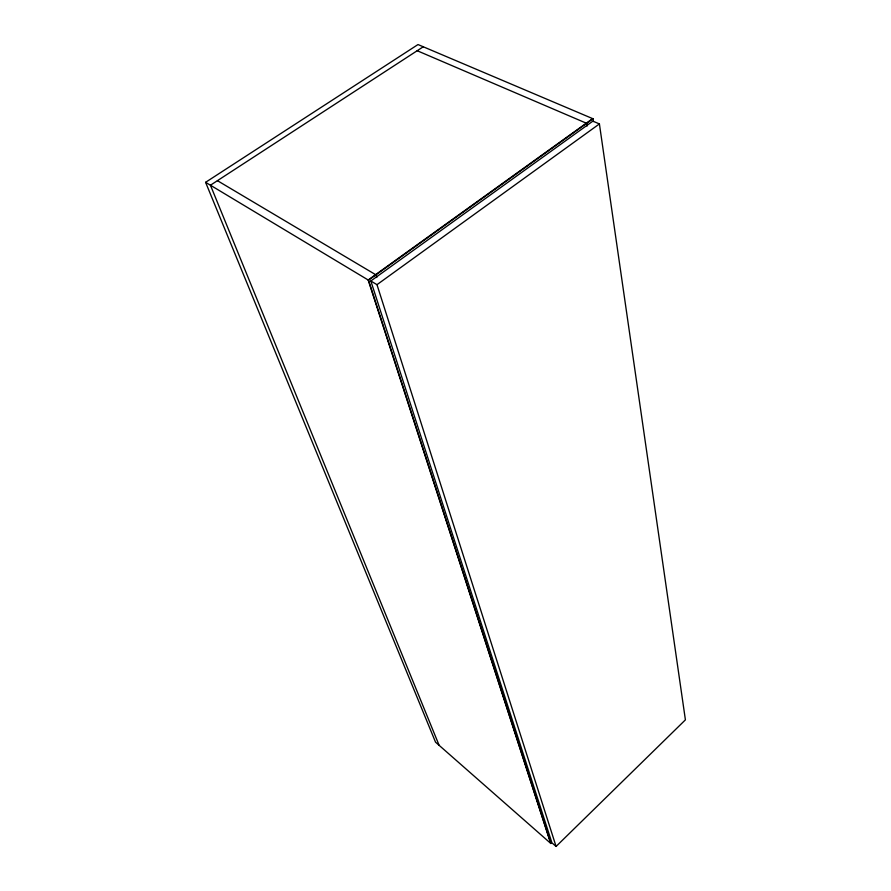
<?xml version="1.0" encoding="UTF-8"?>
<svg xmlns="http://www.w3.org/2000/svg" width="891" height="891" viewBox="0 0 891 891"><rect width="100%" height="100%" fill="white"/><g stroke="black" fill="none" stroke-linecap="round" stroke-linejoin="round"><path stroke-width="1.34" d="M556.073 846.45L685.402 719.861L599.409 123.927L592.871 121.143L370.834 280.988L551.919 842.808L556.073 846.45L376.982 284.675L370.834 280.988M376.982 284.675L599.409 123.927M592.649 118.614L368.161 279.997L550.683 843.343M593.005 118.77L418.013 44.55L205.598 182.31L368.506 280.197L593.005 118.77L593.417 121.521M423.258 46.778L210.443 185.217L439.118 745.322M417.188 50.72L586.657 123.337L587.069 126.088M217.426 180.661L375.935 274.851L376.782 277.502M205.598 182.31L435.532 742.17L550.905 843.543L368.506 280.197"/></g></svg>
